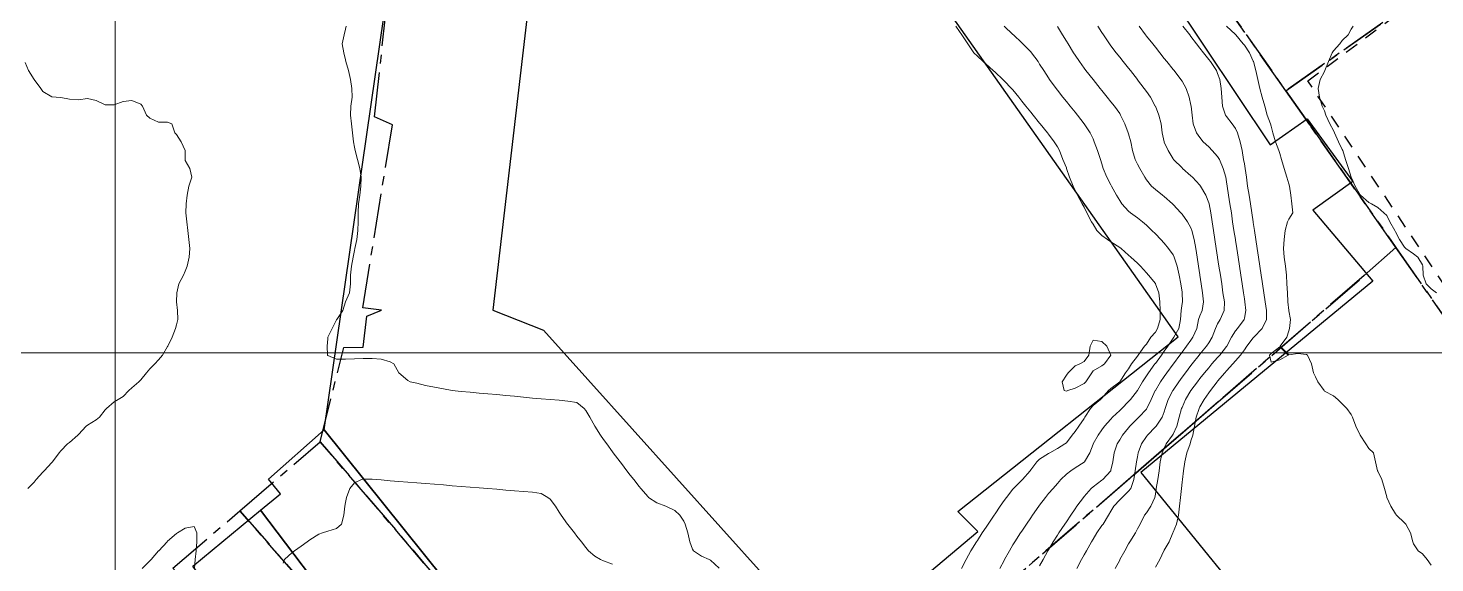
# Model space of a CAD drawing. Header units: centimetres. Extents: x 0 to 642158, y -847 to 649707.
# Drawn here: x 616461.9 to 616541, y 621375.6 to 621405.6 of the extents above; entities that cross this region are included whole.
import ezdxf

# ---------------------------------------------------------------- set-up
doc = ezdxf.new("R2010")
doc.units = ezdxf.units.CM
doc.header["$MEASUREMENT"] = 0
doc.linetypes.add('CENTERX2', pattern=[4, 2.5, -0.5, 0.5, -0.5])
doc.linetypes.add('JIS_02_0.7', pattern=[1.35, 0.75, -0.6])
for name, color, linetype, lineweight in [('MEV_grille', 254, 'Continuous', 9), ('WAL_parcellaire agricole', 7, 'JIS_02_0.7', 25), ('WAL_topographie 0.5', 253, 'Continuous', 20)]:
    doc.layers.add(name, color=color, linetype=linetype, lineweight=lineweight)
doc.layers.add('SPW_batiments', color=7, linetype='Continuous')
doc.layers.add('SPW_parcellaire cadastral', color=7, linetype='CENTERX2', lineweight=25, true_color=0xff0542)

# ---------------------------------------------------------------- blocks, each defined once
blk = doc.blocks.new('*U114')
at = {"layer": 'MEV_grille', "transparency": 33554687}
blk.add_lwpolyline([(-1338.461, 0), (1338.461, 0)], dxfattribs=at)
blk = doc.blocks.new('*U115')
at = {"layer": 'MEV_grille', "color": 0, "linetype": 'ByBlock', "lineweight": -2, "transparency": 16777216}
blk.add_blockref('*U114', (0, -1000), dxfattribs=at)
blk = doc.blocks.new('*U112')
at = {"layer": 'MEV_grille', "transparency": 33554687}
blk.add_lwpolyline([(0, 1825.476), (0, -1825.476)], dxfattribs=at)
blk = doc.blocks.new('*U113')
at = {"layer": 'MEV_grille', "color": 0, "linetype": 'ByBlock', "lineweight": -2, "transparency": 16777216}
blk.add_blockref('*U112', (1100, 0), dxfattribs=at)

msp = doc.modelspace()

# ---------------------------------------------------------------- linework, layer by layer
at = {"layer": 'SPW_batiments'}
for points in [[(616478.553, 621383.041), (616481.905, 621406.265), (616511.186, 621428.954), (616513.434, 621426.078), (616514.875, 621427.042), (616517.284, 621424.006), (616515.524, 621422.4), (616522.603, 621412.368), (616524.687, 621413.656), (616528.223, 621408.695), (616526.14, 621407.407), (616531.692, 621399.081), (616533.774, 621400.529), (616536.344, 621397.012), (616534.102, 621395.403), (616537.475, 621391.407), (616524.429, 621380.644), (616532.654, 621370.53)], [(616490.87, 621388.642), (616505.82, 621372.008), (616509.187, 621374.423), (616510.312, 621373.142), (616515.28, 621377.325), (616514.155, 621378.446), (616526.532, 621388.277), (616505.331, 621418.387), (616489.954, 621406.325), (616488.027, 621389.771), (616490.87, 621388.642)], [(616476.09, 621379.453), (616475.416, 621380.267), (616478.553, 621383.041), (616488.601, 621370.498), (616484.336, 621366.968), (616479.713, 621372.275), (616474.978, 621378.532), (616476.09, 621379.453)], [(616488.601, 621370.498), (616478.553, 621383.041)], [(616471.171, 621375.379), (616474.978, 621378.532), (616479.713, 621372.275), (616484.336, 621366.968), (616480.189, 621363.537), (616475.896, 621369.051), (616471.171, 621375.379)]]:
    msp.add_lwpolyline(points, dxfattribs=at)
at = {"layer": 'SPW_parcellaire cadastral'}
for points in [[(616527.946, 621453.274), (616529.416, 621455.462), (616557.205, 621420.334), (616557.639, 621419.784), (616532.58, 621402.108), (616528.053, 621408.554), (616524.536, 621413.561), (616517.519, 621423.552), (616515.159, 621426.913), (616512.642, 621430.496), (616527.946, 621453.274)], [(616538.765, 621393.309), (616536.012, 621397.227), (616533.922, 621400.199), (616532.58, 621402.108), (616557.639, 621419.784), (616600.098, 621449.733), (616605.696, 621453.681), (616718.835, 621287.856)], [(616528.053, 621408.554), (616532.58, 621402.108), (616533.922, 621400.199), (616536.012, 621397.227), (616538.765, 621393.309)], [(616484.159, 621375.556), (616478.325, 621382.374), (616479.656, 621387.674), (616480.734, 621387.693), (616480.952, 621389.444), (616481.781, 621389.769), (616480.719, 621389.902), (616482.382, 621400.193), (616481.383, 621400.655), (616481.982, 621406.143)], [(616576.519, 621339.063), (616557.817, 621323.301), (616538.665, 621307.161), (616495.95, 621356.189), (616498.693, 621358.565), (616508.98, 621367.473), (616509.84, 621368.218), (616524.016, 621380.493), (616525.876, 621382.105), (616526.82, 621382.922), (616528.778, 621384.617), (616536.986, 621391.725), (616538.765, 621393.309), (616576.519, 621339.063)], [(616538.765, 621393.309), (616536.986, 621391.725), (616528.778, 621384.617), (616526.82, 621382.922), (616525.876, 621382.105), (616524.016, 621380.493), (616509.84, 621368.218)], [(616651.422, 621258.507), (616576.519, 621339.063), (616538.765, 621393.309)], [(616473.812, 621378.499), (616478.325, 621382.374), (616484.159, 621375.556), (616498.693, 621358.565), (616495.95, 621356.189), (616494.543, 621354.971), (616479.619, 621371.84), (616473.812, 621378.499)], [(616473.812, 621378.499), (616479.619, 621371.84), (616494.543, 621354.971), (616490.671, 621351.528), (616480.249, 621363.517), (616475.781, 621368.698), (616470.057, 621375.275), (616473.812, 621378.499)]]:
    msp.add_lwpolyline(points, dxfattribs=at)
at = {"layer": 'WAL_parcellaire agricole'}
msp.add_lwpolyline([(616810.251, 621070.768), (616781.35, 621080.764), (616765.85, 621085.362), (616748.357, 621090.818), (616682.918, 621169.639), (616661.738, 621197.449), (616602.087, 621269.369), (616526.994, 621299.499), (616576.822, 621338.338), (616533.815, 621402.665), (616552.813, 621416.834), (616582.717, 621382.138), (616635.423, 621323.445), (616688.43, 621261.152), (616732.293, 621211.325), (616828.245, 621125.169), (616881.648, 621072.228), (616874.217, 621071.21), (616845.277, 621069.528), (616834.321, 621069.895), (616821.725, 621073.496), (616819.913, 621067.675), (616810.251, 621070.768)], dxfattribs=at)
at = {"layer": 'WAL_topographie 0.5'}
for points in [[(616500.75, 621375.265), (616500.25, 621375.712), (616500.177, 621375.75), (616499.75, 621375.934), (616499.302, 621376.25), (616499.25, 621376.335), (616499.102, 621376.75), (616498.985, 621377.25), (616498.824, 621377.75), (616498.75, 621377.91), (616498.534, 621378.25), (616498.25, 621378.516), (616497.75, 621378.75), (616497.75, 621378.75), (616497.25, 621378.948), (616496.777, 621379.25), (616496.75, 621379.275), (616496.336, 621379.75), (616496.25, 621379.859), (616495.947, 621380.25), (616495.75, 621380.505), (616495.56, 621380.75), (616495.25, 621381.15), (616495.173, 621381.25), (616494.793, 621381.75), (616494.75, 621381.808), (616494.435, 621382.25), (616494.25, 621382.5), (616494.072, 621382.75), (616493.75, 621383.25), (616493.75, 621383.25), (616493.47, 621383.75), (616493.25, 621384.135), (616493.152, 621384.25), (616492.75, 621384.576), (616492.25, 621384.666), (616491.75, 621384.71), (616491.25, 621384.75), (616491.25, 621384.75), (616490.75, 621384.786), (616490.25, 621384.83), (616489.75, 621384.879), (616489.25, 621384.936), (616488.75, 621384.982), (616488.25, 621385.026), (616487.75, 621385.071), (616487.25, 621385.108), (616486.75, 621385.159), (616486.25, 621385.205), (616485.75, 621385.25), (616485.75, 621385.25), (616485.25, 621385.345), (616484.75, 621385.438), (616484.25, 621385.547), (616483.75, 621385.667), (616483.375, 621385.75), (616483.25, 621385.827), (616482.75, 621386.25), (616482.75, 621386.25), (616482.472, 621386.75), (616482.25, 621386.875), (616481.75, 621387.023), (616481.25, 621387.067), (616480.75, 621387.064), (616480.25, 621387.042), (616479.75, 621387.021), (616479.25, 621387.016), (616478.75, 621387.224), (616478.742, 621387.25), (616478.723, 621387.75), (616478.75, 621388.167), (616478.761, 621388.25), (616478.996, 621388.75), (616479.25, 621389.234), (616479.265, 621389.25), (616479.596, 621389.75), (616479.75, 621390.25), (616479.75, 621390.25), (616479.966, 621390.75), (616480.039, 621391.25), (616480.039, 621391.75), (616480.088, 621392.25), (616480.174, 621392.75), (616480.25, 621393.131), (616480.274, 621393.25), (616480.386, 621393.75), (616480.449, 621394.25), (616480.464, 621394.75), (616480.462, 621395.25), (616480.487, 621395.75), (616480.556, 621396.25), (616480.614, 621396.75), (616480.626, 621397.25), (616480.559, 621397.75), (616480.43, 621398.25), (616480.298, 621398.75), (616480.25, 621398.95), (616480.19, 621399.25), (616480.136, 621399.75), (616480.094, 621400.25), (616480.037, 621400.75), (616480.055, 621401.25), (616480.123, 621401.75), (616480.112, 621402.25), (616480.035, 621402.75), (616479.925, 621403.25), (616479.775, 621403.75), (616479.75, 621403.844), (616479.648, 621404.25), (616479.56, 621404.75), (616479.667, 621405.25), (616479.75, 621405.568), (616479.794, 621405.75)], [(616514.041, 621405.75), (616514.25, 621405.453), (616514.383, 621405.25), (616514.711, 621404.75), (616514.75, 621404.694), (616515.059, 621404.25), (616515.25, 621404.061), (616515.567, 621403.75), (616515.75, 621403.6), (616516.141, 621403.25), (616516.25, 621403.154), (616516.678, 621402.75), (616516.75, 621402.679), (616517.176, 621402.25), (616517.25, 621402.167), (616517.578, 621401.75), (616517.75, 621401.532), (616517.966, 621401.25), (616518.25, 621400.914), (616518.379, 621400.75), (616518.75, 621400.295), (616518.785, 621400.25), (616519.183, 621399.75), (616519.25, 621399.672), (616519.573, 621399.25), (616519.75, 621398.968), (616519.867, 621398.75), (616520.06, 621398.25), (616520.25, 621397.781), (616520.261, 621397.75), (616520.421, 621397.25), (616520.626, 621396.75), (616520.75, 621396.527), (616520.878, 621396.25), (616521.142, 621395.75), (616521.25, 621395.569), (616521.401, 621395.25), (616521.659, 621394.75), (616521.75, 621394.606), (616521.964, 621394.25), (616522.25, 621393.975), (616522.561, 621393.75), (616522.75, 621393.615), (616523.25, 621393.308), (616523.321, 621393.25), (616523.75, 621392.871), (616523.877, 621392.75), (616524.25, 621392.411), (616524.411, 621392.25), (616524.75, 621391.883), (616524.861, 621391.75), (616525.25, 621391.27), (616525.262, 621391.25), (616525.447, 621390.75), (616525.506, 621390.25), (616525.527, 621389.75), (616525.518, 621389.25), (616525.362, 621388.75), (616525.25, 621388.542), (616524.988, 621388.25), (616524.75, 621387.867), (616524.632, 621387.75), (616524.291, 621387.25), (616524.25, 621387.186), (616523.913, 621386.75), (616523.75, 621386.47), (616523.565, 621386.25), (616523.254, 621385.75), (616523.25, 621385.745), (616522.75, 621385.366), (616522.626, 621385.25), (616522.25, 621384.823), (616522.173, 621384.75), (616521.75, 621384.417), (616521.614, 621384.25), (616521.292, 621383.75), (616521.25, 621383.689), (616520.954, 621383.25), (616520.75, 621382.946), (616520.58, 621382.75), (616520.25, 621382.322), (616520.155, 621382.25), (616519.75, 621382), (616519.33, 621381.75), (616519.25, 621381.707), (616518.75, 621381.402), (616518.595, 621381.25), (616518.25, 621380.794), (616518.221, 621380.75), (616517.779, 621380.25), (616517.75, 621380.221), (616517.285, 621379.75), (616517.25, 621379.708), (616516.881, 621379.25), (616516.75, 621379.065), (616516.531, 621378.75), (616516.25, 621378.323), (616516.2, 621378.25), (616515.864, 621377.75), (616515.75, 621377.579), (616515.519, 621377.25), (616515.25, 621376.827), (616515.194, 621376.75), (616514.885, 621376.25), (616514.75, 621375.997), (616514.62, 621375.75), (616514.365, 621375.25)], [(616516.754, 621405.75), (616517.25, 621405.273), (616517.275, 621405.25), (616517.75, 621404.808), (616517.809, 621404.75), (616518.25, 621404.295), (616518.287, 621404.25), (616518.657, 621403.75), (616518.75, 621403.614), (616518.98, 621403.25), (616519.25, 621402.841), (616519.312, 621402.75), (616519.669, 621402.25), (616519.75, 621402.144), (616520.057, 621401.75), (616520.25, 621401.513), (616520.465, 621401.25), (616520.75, 621400.903), (616520.873, 621400.75), (616521.25, 621400.262), (616521.259, 621400.25), (616521.587, 621399.75), (616521.75, 621399.409), (616521.821, 621399.25), (616522.008, 621398.75), (616522.176, 621398.25), (616522.25, 621398), (616522.321, 621397.75), (616522.519, 621397.25), (616522.75, 621396.826), (616522.793, 621396.75), (616523.074, 621396.25), (616523.25, 621395.944), (616523.375, 621395.75), (616523.75, 621395.338), (616523.859, 621395.25), (616524.25, 621394.973), (616524.529, 621394.75), (616524.75, 621394.549), (616525.057, 621394.25), (616525.25, 621394.06), (616525.556, 621393.75), (616525.75, 621393.543), (616525.994, 621393.25), (616526.25, 621392.888), (616526.315, 621392.75), (616526.482, 621392.25), (616526.595, 621391.75), (616526.679, 621391.25), (616526.75, 621390.779), (616526.754, 621390.75), (616526.766, 621390.25), (616526.75, 621390.142), (616526.699, 621389.75), (616526.662, 621389.25), (616526.564, 621388.75), (616526.287, 621388.25), (616526.25, 621388.197), (616525.948, 621387.75), (616525.75, 621387.469), (616525.595, 621387.25), (616525.25, 621386.778), (616525.229, 621386.75), (616524.864, 621386.25), (616524.75, 621386.081), (616524.53, 621385.75), (616524.25, 621385.257), (616524.246, 621385.25), (616523.856, 621384.75), (616523.75, 621384.639), (616523.359, 621384.25), (616523.25, 621384.142), (616522.843, 621383.75), (616522.75, 621383.651), (616522.397, 621383.25), (616522.25, 621383.052), (616522.03, 621382.75), (616521.753, 621382.25), (616521.75, 621382.239), (616521.578, 621381.75), (616521.27, 621381.25), (616521.25, 621381.233), (616520.75, 621380.908), (616520.495, 621380.75), (616520.25, 621380.552), (616519.94, 621380.25), (616519.75, 621380.031), (616519.503, 621379.75), (616519.25, 621379.458), (616519.07, 621379.25), (616518.75, 621378.817), (616518.701, 621378.75), (616518.353, 621378.25), (616518.25, 621378.097), (616518.018, 621377.75), (616517.75, 621377.354), (616517.68, 621377.25), (616517.355, 621376.75), (616517.25, 621376.576), (616517.053, 621376.25), (616516.777, 621375.75), (616516.75, 621375.701), (616516.504, 621375.25)], [(616519.75, 621405.721), (616520.036, 621405.25), (616520.25, 621404.904), (616520.345, 621404.75), (616520.659, 621404.25), (616520.75, 621404.108), (616520.987, 621403.75), (616521.25, 621403.384), (616521.352, 621403.25), (616521.75, 621402.75), (616521.75, 621402.75), (616522.15, 621402.25), (616522.25, 621402.125), (616522.55, 621401.75), (616522.75, 621401.5), (616522.949, 621401.25), (616523.25, 621400.828), (616523.301, 621400.75), (616523.54, 621400.25), (616523.731, 621399.75), (616523.75, 621399.692), (616523.877, 621399.25), (616523.975, 621398.75), (616524.124, 621398.25), (616524.25, 621397.99), (616524.374, 621397.75), (616524.658, 621397.25), (616524.75, 621397.107), (616525.035, 621396.75), (616525.25, 621396.56), (616525.656, 621396.25), (616525.75, 621396.175), (616526.21, 621395.75), (616526.25, 621395.71), (616526.687, 621395.25), (616526.75, 621395.18), (616527.064, 621394.75), (616527.25, 621394.409), (616527.307, 621394.25), (616527.431, 621393.75), (616527.52, 621393.25), (616527.598, 621392.75), (616527.677, 621392.25), (616527.75, 621391.76), (616527.751, 621391.75), (616527.827, 621391.25), (616527.904, 621390.75), (616527.958, 621390.25), (616527.872, 621389.75), (616527.75, 621389.451), (616527.683, 621389.25), (616527.576, 621388.75), (616527.363, 621388.25), (616527.25, 621388.098), (616526.995, 621387.75), (616526.75, 621387.42), (616526.628, 621387.25), (616526.262, 621386.75), (616526.25, 621386.734), (616525.896, 621386.25), (616525.75, 621386.043), (616525.546, 621385.75), (616525.25, 621385.256), (616525.246, 621385.25), (616525.024, 621384.75), (616524.778, 621384.25), (616524.75, 621384.211), (616524.32, 621383.75), (616524.25, 621383.681), (616523.824, 621383.25), (616523.75, 621383.164), (616523.409, 621382.75), (616523.25, 621382.493), (616523.102, 621382.25), (616522.945, 621381.75), (616522.869, 621381.25), (616522.75, 621380.777), (616522.741, 621380.75), (616522.299, 621380.25), (616522.25, 621380.213), (616521.75, 621379.84), (616521.644, 621379.75), (616521.25, 621379.292), (616521.214, 621379.25), (616520.844, 621378.75), (616520.75, 621378.612), (616520.504, 621378.25), (616520.25, 621377.879), (616520.162, 621377.75), (616519.827, 621377.25), (616519.75, 621377.128), (616519.508, 621376.75), (616519.25, 621376.306), (616519.217, 621376.25), (616518.94, 621375.75), (616518.75, 621375.4)], [(616522.023, 621405.75), (616522.25, 621405.393), (616522.341, 621405.25), (616522.674, 621404.75), (616522.75, 621404.644), (616523.049, 621404.25), (616523.25, 621403.998), (616523.45, 621403.75), (616523.75, 621403.375), (616523.848, 621403.25), (616524.238, 621402.75), (616524.25, 621402.734), (616524.619, 621402.25), (616524.75, 621402.071), (616524.978, 621401.75), (616525.247, 621401.25), (616525.25, 621401.243), (616525.441, 621400.75), (616525.568, 621400.25), (616525.64, 621399.75), (616525.743, 621399.25), (616525.75, 621399.232), (616525.964, 621398.75), (616526.25, 621398.285), (616526.275, 621398.25), (616526.75, 621397.775), (616526.779, 621397.75), (616527.25, 621397.333), (616527.334, 621397.25), (616527.75, 621396.805), (616527.792, 621396.75), (616528.094, 621396.25), (616528.25, 621395.818), (616528.267, 621395.75), (616528.363, 621395.25), (616528.448, 621394.75), (616528.523, 621394.25), (616528.596, 621393.75), (616528.673, 621393.25), (616528.749, 621392.75), (616528.75, 621392.74), (616528.823, 621392.25), (616528.902, 621391.75), (616528.977, 621391.25), (616529.05, 621390.75), (616529.127, 621390.25), (616529.125, 621389.75), (616528.895, 621389.25), (616528.75, 621389.003), (616528.625, 621388.75), (616528.45, 621388.25), (616528.25, 621387.932), (616528.126, 621387.75), (616527.75, 621387.3), (616527.71, 621387.25), (616527.321, 621386.75), (616527.25, 621386.66), (616526.937, 621386.25), (616526.75, 621386), (616526.568, 621385.75), (616526.25, 621385.268), (616526.239, 621385.25), (616525.977, 621384.75), (616525.806, 621384.25), (616525.75, 621384.064), (616525.633, 621383.75), (616525.287, 621383.25), (616525.25, 621383.208), (616524.812, 621382.75), (616524.75, 621382.664), (616524.47, 621382.25), (616524.29, 621381.75), (616524.25, 621381.532), (616524.199, 621381.25), (616524.125, 621380.75), (616524.044, 621380.25), (616523.871, 621379.75), (616523.75, 621379.589), (616523.387, 621379.25), (616523.25, 621379.113), (616522.915, 621378.75), (616522.75, 621378.475), (616522.617, 621378.25), (616522.309, 621377.75), (616522.25, 621377.663), (616521.971, 621377.25), (616521.75, 621376.892), (616521.661, 621376.75), (616521.374, 621376.25), (616521.25, 621376.02), (616521.103, 621375.75), (616520.831, 621375.25)], [(616524.342, 621405.75), (616524.704, 621405.25), (616524.75, 621405.191), (616525.101, 621404.75), (616525.25, 621404.563), (616525.5, 621404.25), (616525.75, 621403.937), (616525.9, 621403.75), (616526.25, 621403.313), (616526.3, 621403.25), (616526.686, 621402.75), (616526.75, 621402.648), (616526.974, 621402.25), (616527.157, 621401.75), (616527.25, 621401.31), (616527.261, 621401.25), (616527.309, 621400.75), (616527.38, 621400.25), (616527.566, 621399.75), (616527.75, 621399.476), (616527.943, 621399.25), (616528.25, 621398.953), (616528.447, 621398.75), (616528.75, 621398.413), (616528.852, 621398.25), (616529.069, 621397.75), (616529.201, 621397.25), (616529.25, 621396.996), (616529.291, 621396.75), (616529.366, 621396.25), (616529.442, 621395.75), (616529.519, 621395.25), (616529.591, 621394.75), (616529.667, 621394.25), (616529.746, 621393.75), (616529.75, 621393.721), (616529.82, 621393.25), (616529.896, 621392.75), (616529.973, 621392.25), (616530.046, 621391.75), (616530.121, 621391.25), (616530.2, 621390.75), (616530.25, 621390.413), (616530.274, 621390.25), (616530.329, 621389.75), (616530.25, 621389.323), (616530.235, 621389.25), (616529.857, 621388.75), (616529.75, 621388.61), (616529.529, 621388.25), (616529.26, 621387.75), (616529.25, 621387.737), (616528.865, 621387.25), (616528.75, 621387.12), (616528.431, 621386.75), (616528.25, 621386.536), (616528.016, 621386.25), (616527.75, 621385.924), (616527.613, 621385.75), (616527.25, 621385.257), (616527.245, 621385.25), (616526.947, 621384.75), (616526.75, 621384.31), (616526.725, 621384.25), (616526.583, 621383.75), (616526.454, 621383.25), (616526.25, 621382.795), (616526.222, 621382.75), (616525.861, 621382.25), (616525.75, 621382.013), (616525.63, 621381.75), (616525.528, 621381.25), (616525.457, 621380.75), (616525.382, 621380.25), (616525.305, 621379.75), (616525.25, 621379.427), (616525.216, 621379.25), (616525.003, 621378.75), (616524.75, 621378.379), (616524.649, 621378.25), (616524.394, 621377.75), (616524.25, 621377.475), (616524.126, 621377.25), (616523.817, 621376.75), (616523.75, 621376.631), (616523.535, 621376.25), (616523.263, 621375.75), (616523.25, 621375.725), (616522.992, 621375.25)], [(616526.799, 621405.75), (616527.189, 621405.25), (616527.25, 621405.172), (616527.571, 621404.75), (616527.75, 621404.516), (616527.957, 621404.25), (616528.25, 621403.875), (616528.348, 621403.75), (616528.684, 621403.25), (616528.75, 621403.092), (616528.871, 621402.75), (616528.945, 621402.25), (616528.979, 621401.75), (616529.031, 621401.25), (616529.197, 621400.75), (616529.25, 621400.671), (616529.568, 621400.25), (616529.75, 621400), (616529.865, 621399.75), (616530.023, 621399.25), (616530.128, 621398.75), (616530.211, 621398.25), (616530.25, 621398), (616530.289, 621397.75), (616530.363, 621397.25), (616530.435, 621396.75), (616530.512, 621396.25), (616530.59, 621395.75), (616530.665, 621395.25), (616530.743, 621394.75), (616530.75, 621394.702), (616530.817, 621394.25), (616530.892, 621393.75), (616530.971, 621393.25), (616531.046, 621392.75), (616531.119, 621392.25), (616531.197, 621391.75), (616531.25, 621391.394), (616531.271, 621391.25), (616531.346, 621390.75), (616531.425, 621390.25), (616531.5, 621389.75), (616531.495, 621389.25), (616531.253, 621388.75), (616531.25, 621388.746), (616530.783, 621388.25), (616530.75, 621388.213), (616530.399, 621387.75), (616530.25, 621387.55), (616530.032, 621387.25), (616529.75, 621386.92), (616529.6, 621386.75), (616529.25, 621386.364), (616529.148, 621386.25), (616528.75, 621385.779), (616528.726, 621385.75), (616528.34, 621385.25), (616528.25, 621385.133), (616527.99, 621384.75), (616527.75, 621384.343), (616527.705, 621384.25), (616527.544, 621383.75), (616527.445, 621383.25), (616527.354, 621382.75), (616527.25, 621382.437), (616527.198, 621382.25), (616527.025, 621381.75), (616526.905, 621381.25), (616526.839, 621380.75), (616526.775, 621380.25), (616526.75, 621380.096), (616526.714, 621379.75), (616526.655, 621379.25), (616526.604, 621378.75), (616526.556, 621378.25), (616526.441, 621377.75), (616526.25, 621377.286), (616526.239, 621377.25), (616526.027, 621376.75), (616525.75, 621376.277), (616525.735, 621376.25), (616525.497, 621375.75), (616525.25, 621375.327)], [(616529.25, 621405.743), (616529.75, 621405.281), (616529.78, 621405.25), (616530.189, 621404.75), (616530.25, 621404.67), (616530.531, 621404.25), (616530.75, 621403.782), (616530.762, 621403.75), (616530.897, 621403.25), (616531.006, 621402.75), (616531.113, 621402.25), (616531.25, 621401.759), (616531.254, 621401.75), (616531.395, 621401.25), (616531.54, 621400.75), (616531.712, 621400.25), (616531.75, 621400.117), (616531.859, 621399.75), (616532.006, 621399.25), (616532.187, 621398.75), (616532.25, 621398.577), (616532.34, 621398.25), (616532.48, 621397.75), (616532.632, 621397.25), (616532.75, 621396.889), (616532.781, 621396.75), (616532.858, 621396.25), (616532.926, 621395.75), (616532.972, 621395.25), (616532.75, 621394.886), (616532.678, 621394.75), (616532.545, 621394.25), (616532.491, 621393.75), (616532.456, 621393.25), (616532.49, 621392.75), (616532.565, 621392.25), (616532.613, 621391.75), (616532.641, 621391.25), (616532.666, 621390.75), (616532.695, 621390.25), (616532.748, 621389.75), (616532.75, 621389.731), (616532.843, 621389.25), (616532.792, 621388.75), (616532.75, 621388.615), (616532.634, 621388.25), (616532.268, 621387.75), (616532.75, 621387.268), (616533.25, 621387.332), (616533.75, 621387.274), (616533.798, 621387.25), (616534.018, 621386.75), (616534.142, 621386.25), (616534.25, 621386.018), (616534.386, 621385.75), (616534.729, 621385.25), (616534.75, 621385.227), (616535.25, 621384.956), (616535.509, 621384.75), (616535.75, 621384.518), (616536.009, 621384.25), (616536.25, 621383.9), (616536.329, 621383.75), (616536.515, 621383.25), (616536.75, 621382.75), (616536.75, 621382.75), (616537.068, 621382.25), (616537.25, 621381.989), (616537.5, 621381.75), (616537.61, 621381.25), (616537.738, 621380.75), (616537.75, 621380.728), (616537.966, 621380.25), (616538.119, 621379.75), (616538.25, 621379.279), (616538.259, 621379.25), (616538.485, 621378.75), (616538.75, 621378.315), (616538.795, 621378.25), (616539.25, 621377.825), (616539.314, 621377.75), (616539.581, 621377.25), (616539.71, 621376.75), (616539.75, 621376.632), (616540.021, 621376.25), (616540.25, 621376.083), (616540.518, 621375.75), (616540.75, 621375.444)], [(616536.357, 621405.75), (616536.25, 621405.583), (616536.074, 621405.25), (616535.75, 621404.933), (616535.606, 621404.75), (616535.25, 621404.358), (616535.191, 621404.25), (616534.97, 621403.75), (616534.775, 621403.25), (616534.75, 621403.198), (616534.502, 621402.75), (616534.404, 621402.25), (616534.474, 621401.75), (616534.628, 621401.25), (616534.75, 621400.978), (616534.832, 621400.75), (616535.055, 621400.25), (616535.25, 621399.874), (616535.312, 621399.75), (616535.545, 621399.25), (616535.75, 621398.808), (616535.775, 621398.75), (616535.93, 621398.25), (616536.097, 621397.75), (616536.25, 621397.263), (616536.255, 621397.25), (616536.478, 621396.75), (616536.75, 621396.269), (616536.771, 621396.25), (616537.25, 621395.839), (616537.401, 621395.75), (616537.75, 621395.555), (616538.096, 621395.25), (616538.25, 621395.102), (616538.424, 621394.75), (616538.714, 621394.25), (616538.75, 621394.187), (616538.967, 621393.75), (616539.25, 621393.326), (616539.318, 621393.25), (616539.75, 621392.947), (616539.991, 621392.75), (616540.25, 621392.33), (616540.286, 621392.25), (616540.302, 621391.75), (616540.472, 621391.25), (616540.75, 621390.983), (616541.054, 621390.75)], [(616461.75, 621403.697), (616461.931, 621403.25), (616462.25, 621402.75), (616462.25, 621402.75), (616462.631, 621402.25), (616462.75, 621402.071), (616463.25, 621401.772), (616463.5, 621401.75), (616463.75, 621401.729), (616464.25, 621401.647), (616464.75, 621401.609), (616465.25, 621401.687), (616465.75, 621401.557), (616466.25, 621401.314), (616466.75, 621401.313), (616467.25, 621401.519), (616467.75, 621401.572), (616468.25, 621401.364), (616468.348, 621401.25), (616468.564, 621400.75), (616468.75, 621400.564), (616469.25, 621400.353), (616469.75, 621400.341), (616470, 621400.25), (616470.167, 621399.75), (616470.25, 621399.65), (616470.523, 621399.25), (616470.736, 621398.75), (616470.737, 621398.25), (616470.75, 621398.188), (616471, 621397.75), (616471.11, 621397.25), (616470.945, 621396.75), (616470.856, 621396.25), (616470.799, 621395.75), (616470.784, 621395.25), (616470.828, 621394.75), (616470.888, 621394.25), (616470.954, 621393.75), (616470.995, 621393.25), (616470.964, 621392.75), (616470.862, 621392.25), (616470.75, 621391.972), (616470.65, 621391.75), (616470.384, 621391.25), (616470.267, 621390.75), (616470.256, 621390.25), (616470.312, 621389.75), (616470.327, 621389.25), (616470.25, 621388.95), (616470.198, 621388.75), (616470.013, 621388.25), (616469.758, 621387.75), (616469.75, 621387.739), (616469.467, 621387.25), (616469.25, 621386.984), (616469.03, 621386.75), (616468.75, 621386.486), (616468.56, 621386.25), (616468.25, 621385.859), (616468.138, 621385.75), (616467.75, 621385.403), (616467.57, 621385.25), (616467.25, 621384.914), (616466.98, 621384.75), (616466.75, 621384.619), (616466.314, 621384.25), (616466.25, 621384.162), (616465.926, 621383.75), (616465.75, 621383.612), (616465.25, 621383.314), (616465.176, 621383.25), (616464.75, 621382.79), (616464.712, 621382.75), (616464.25, 621382.326), (616464.128, 621382.25), (616463.75, 621381.864), (616463.656, 621381.75), (616463.293, 621381.25), (616463.25, 621381.212), (616462.811, 621380.75), (616462.75, 621380.657), (616462.371, 621380.25), (616462.25, 621380.104), (616461.896, 621379.75)], [(616520.25, 621385.226), (616520.333, 621385.25), (616520.75, 621385.389), (616521.25, 621385.65), (616521.353, 621385.75), (616521.676, 621386.25), (616521.75, 621386.355), (616522.25, 621386.654), (616522.395, 621386.75), (616522.75, 621387.25), (616522.529, 621387.75), (616522.25, 621388.021), (616521.75, 621388.096), (616521.595, 621387.75), (616521.507, 621387.25), (616521.25, 621386.89), (616521, 621386.75), (616520.75, 621386.641), (616520.347, 621386.25), (616520.25, 621386.114), (616520.007, 621385.75), (616520.125, 621385.25), (616520.25, 621385.226)], [(616532.25, 621386.991), (616532.719, 621387.25), (616532.25, 621387.719), (616531.75, 621387.347), (616531.665, 621387.25), (616531.75, 621386.845), (616532.25, 621386.991)], [(616494.75, 621375.5), (616494.25, 621375.676), (616494.083, 621375.75), (616493.75, 621375.942), (616493.409, 621376.25), (616493.25, 621376.434), (616493, 621376.75), (616492.75, 621377.071), (616492.611, 621377.25), (616492.25, 621377.714), (616492.223, 621377.75), (616491.862, 621378.25), (616491.75, 621378.424), (616491.539, 621378.75), (616491.25, 621379.15), (616491.113, 621379.25), (616490.75, 621379.46), (616490.25, 621379.537), (616489.75, 621379.57), (616489.25, 621379.61), (616488.75, 621379.658), (616488.25, 621379.71), (616487.75, 621379.75), (616487.75, 621379.75), (616487.25, 621379.783), (616486.75, 621379.823), (616486.25, 621379.857), (616485.75, 621379.897), (616485.25, 621379.947), (616484.75, 621379.997), (616484.25, 621380.037), (616483.75, 621380.07), (616483.25, 621380.11), (616482.75, 621380.146), (616482.25, 621380.185), (616481.75, 621380.231), (616481.5, 621380.25), (616481.25, 621380.269), (616480.75, 621380.278), (616480.65, 621380.25), (616480.25, 621380.068), (616480, 621379.75), (616479.803, 621379.25), (616479.75, 621378.958), (616479.72, 621378.75), (616479.661, 621378.25), (616479.521, 621377.75), (616479.25, 621377.496), (616478.75, 621377.34), (616478.458, 621377.25), (616478.25, 621377.175), (616477.75, 621376.867), (616477.59, 621376.75), (616477.25, 621376.5), (616476.886, 621376.25), (616476.75, 621376.15), (616476.329, 621375.75), (616476.25, 621375.545)], [(616468.32, 621375.25), (616468.75, 621375.676), (616468.822, 621375.75), (616469.25, 621376.238), (616469.262, 621376.25), (616469.722, 621376.75), (616469.75, 621376.778), (616470.25, 621377.211), (616470.318, 621377.25), (616470.75, 621377.525), (616471.25, 621377.615), (616471.388, 621377.25), (616471.392, 621376.75), (616471.357, 621376.25), (616471.31, 621375.75), (616471.262, 621375.25)]]:
    msp.add_lwpolyline(points, dxfattribs=at)

# ---------------------------------------------------------------- block references
at = {"layer": 'MEV_grille', "transparency": 33554687}
for name, p in [('*U113', (615366.814, 620593.644)), ('*U115', (616669.481, 622387.381))]:
    msp.add_blockref(name, p, dxfattribs=at)

doc.saveas('drawing.dxf')
